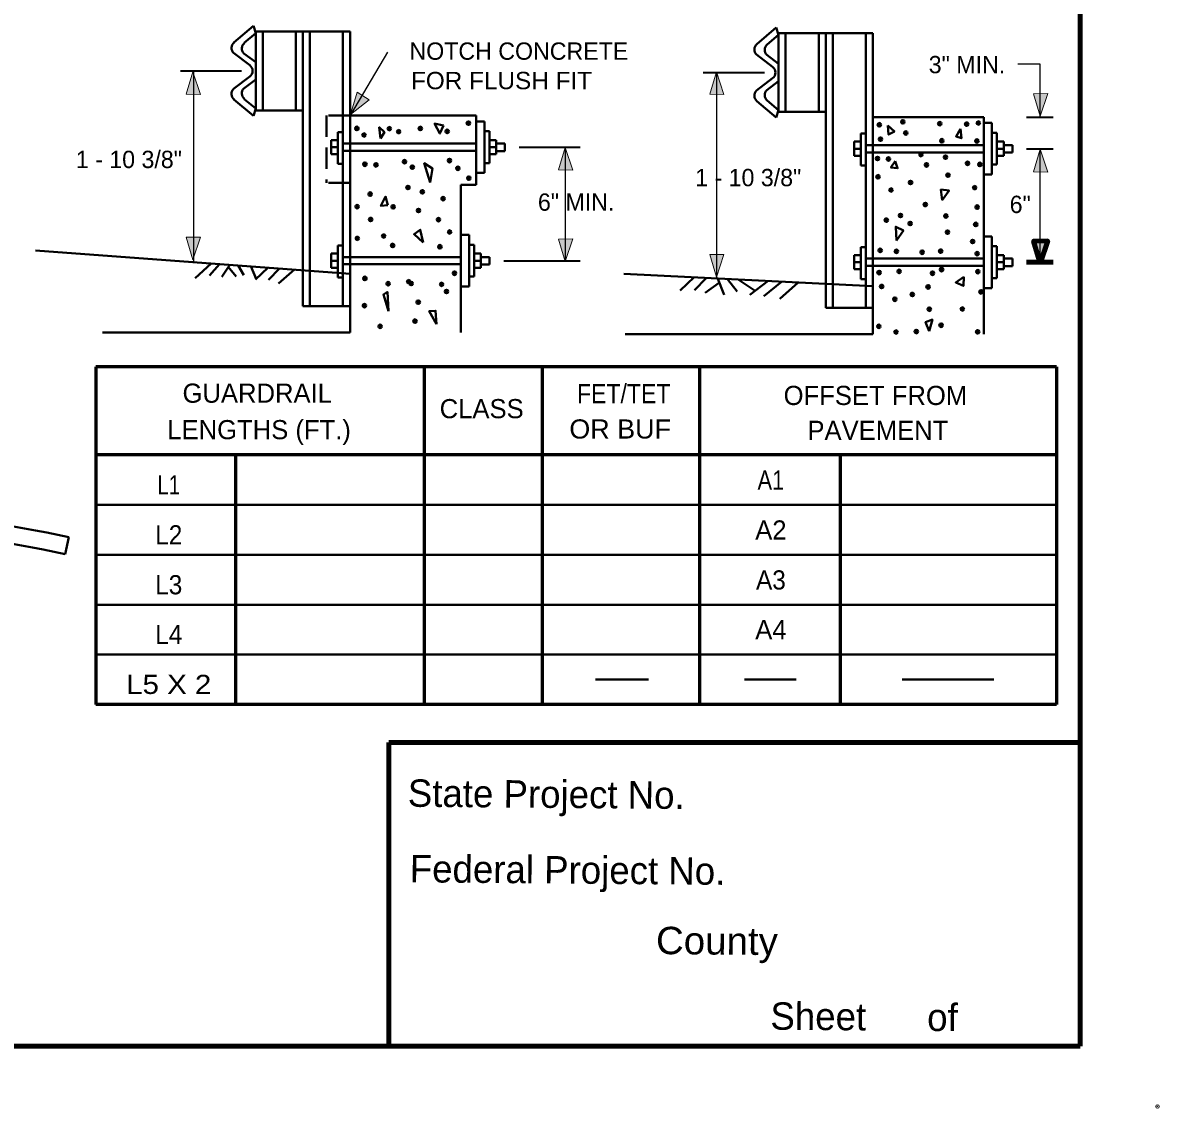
# Model space of a CAD drawing. Extents: x -8731 to 5761, y -66522 to -56618.
# Drawn here: x 5028 to 5761, y -66522 to -65822 of the extents above; entities that cross this region are included whole.
import ezdxf
from ezdxf.enums import TextEntityAlignment as Align

# ---------------------------------------------------------------- set-up
doc = ezdxf.new("R2010")
doc.units = 0
doc.header["$LTSCALE"] = 4.6
doc.header["$PDMODE"] = 32
doc.header["$PDSIZE"] = 2.3
doc.linetypes.add('MEDIUM_DASHED', pattern=[4.5, 3, -1.5])
doc.layers.add('1', color=7, linetype='Continuous', lineweight=13)
doc.layers.add('3', color=7, linetype='Continuous', lineweight=40)

msp = doc.modelspace()

# ---------------------------------------------------------------- hatches: boundary and pattern name
at = {"layer": '1'}
for points in [[(5138.04, -65853.34), (5142.88, -65867.98), (5133.76, -65867.86)], [(5475.54, -65853.34), (5480.38, -65867.98), (5471.26, -65867.86)], [(5239.54, -65881), (5251.6, -65871.4), (5243.9, -65866.5)], [(5684.3, -65882.02), (5689.12, -65867.36), (5680.02, -65867.5)], [(5378.04, -65902.08), (5382.88, -65916.74), (5373.76, -65916.6)], [(5684.3, -65903.34), (5689.12, -65917.98), (5680.02, -65917.86)], [(5138.04, -65974.52), (5142.88, -65959.88), (5133.76, -65960)], [(5378.04, -65975.76), (5382.88, -65961.12), (5373.76, -65961.24)], [(5684.3, -65977.02), (5689.12, -65962.36), (5680.02, -65962.5)], [(5475.54, -65985.76), (5480.38, -65971.12), (5471.26, -65971.24)]]:
    msp.add_hatch(color=256, dxfattribs=at).paths.add_polyline_path(points)

# ---------------------------------------------------------------- linework, layer by layer
at = {"layer": '1', "lineweight": 100}
for p, q in [((5709.98, -65460.06), (5709.98, -66481.48)), ((5264.26, -66285.8), (5709.98, -66285.8)), ((5264.26, -66285.8), (5264.26, -66481.48)), ((5709.98, -66481.48), (5069.82, -66481.48))]:
    msp.add_line(p, q, dxfattribs=at)
msp.add_lwpolyline([(4217.74, -65463.56), (4217.74, -66481.48), (5708.5, -66481.48)], dxfattribs=at)
at = {"layer": '1'}
for points in [[(5138.04, -65853.34), (5142.88, -65867.98), (5133.76, -65867.86)], [(5475.54, -65853.34), (5480.38, -65867.98), (5471.26, -65867.86)], [(5239.54, -65881), (5251.6, -65871.4), (5243.9, -65866.5)], [(5684.3, -65882.02), (5689.12, -65867.36), (5680.02, -65867.5)], [(5378.04, -65902.08), (5382.88, -65916.74), (5373.76, -65916.6)], [(5684.3, -65903.34), (5689.12, -65917.98), (5680.02, -65917.86)], [(5138.04, -65974.52), (5142.88, -65959.88), (5133.76, -65960)], [(5378.04, -65975.76), (5382.88, -65961.12), (5373.76, -65961.24)], [(5475.54, -65985.76), (5480.38, -65971.12), (5471.26, -65971.24)]]:
    msp.add_lwpolyline(points, close=True, dxfattribs=at)
at = {"layer": '1', "lineweight": 100}
msp.add_lwpolyline([(5684.3, -65977.02), (5689.12, -65962.36), (5680.02, -65962.5)], close=True, dxfattribs=at)
at = {"layer": '1'}
msp.add_point((5759.9, -66520.44), dxfattribs=at)
at = {"layer": '3'}
for p, q in [((5164.5, -65834.44), (5177.02, -65823.72)), ((5171.14, -65834.74), (5178.48, -65828.56)), ((5178.48, -65828.56), (5177.02, -65823.72)), ((5178.48, -65878.26), (5178.48, -65827.4)), ((5208.9, -65827.4), (5178.48, -65827.4)), ((5183.04, -65878.26), (5183.04, -65827.4)), ((5204.36, -65878.26), (5204.36, -65827.4)), ((5208.9, -66004.56), (5208.9, -65827.4)), ((5239.34, -65827.4), (5208.9, -65827.4)), ((5208.9, -65867.38), (5208.9, -65827.4)), ((5213.46, -66004.56), (5213.46, -65827.4)), ((5234.78, -65892.24), (5234.78, -65827.4)), ((5239.34, -66021.46), (5239.34, -65827.4)), ((5501.62, -65835.48), (5514.12, -65824.76)), ((5508.22, -65835.78), (5515.58, -65829.6)), ((5515.58, -65829.6), (5514.12, -65824.76)), ((5515.58, -65879.28), (5515.58, -65828.42)), ((5546.02, -65828.42), (5515.58, -65828.42)), ((5520.14, -65879.28), (5520.14, -65828.42)), ((5541.46, -65879.28), (5541.46, -65828.42)), ((5546.02, -66005.58), (5546.02, -65828.42)), ((5576.46, -65828.42), (5546.02, -65828.42)), ((5546.02, -65868.4), (5546.02, -65828.42)), ((5550.58, -66005.58), (5550.58, -65828.42)), ((5571.9, -65893.26), (5571.9, -65828.42)), ((5576.46, -66022.48), (5576.46, -65828.42)), ((5174.66, -65849.16), (5164.22, -65841.22)), ((5178.48, -65847.24), (5170.84, -65841.52)), ((5511.76, -65850.18), (5501.32, -65842.24)), ((5515.58, -65848.28), (5507.94, -65842.54)), ((5174.66, -65856.5), (5164.22, -65864.44)), ((5178.48, -65858.42), (5170.84, -65864.16)), ((5511.76, -65857.52), (5501.32, -65865.48)), ((5515.58, -65859.44), (5507.94, -65865.18)), ((5164.5, -65871.2), (5177.02, -65881.8)), ((5171.14, -65870.92), (5178.48, -65877.08)), ((5501.62, -65872.24), (5514.12, -65882.82)), ((5508.22, -65871.94), (5515.58, -65878.12)), ((5177.02, -65881.8), (5178.48, -65877.08)), ((5208.9, -65878.26), (5178.48, -65878.26)), ((5320.64, -65881.5), (5239.34, -65881.5)), ((5320.64, -65926.2), (5320.64, -65881.5)), ((5514.12, -65882.82), (5515.58, -65878.12)), ((5546.02, -65879.28), (5515.58, -65879.28)), ((5320.64, -65885.32), (5325.94, -65885.32)), ((5325.94, -65885.32), (5325.94, -65918.54)), ((5647.9, -65882.52), (5576.46, -65882.52)), ((5647.9, -66022.48), (5647.9, -65882.52)), ((5647.9, -65886.36), (5653.18, -65886.36)), ((5653.18, -65886.36), (5653.18, -65919.58)), ((5231.54, -65892.24), (5234.78, -65892.24)), ((5325.94, -65891.64), (5329.18, -65891.64)), ((5568.66, -65893.26), (5571.9, -65893.26)), ((5653.18, -65892.68), (5656.42, -65892.68)), ((5231.54, -65897.38), (5227.14, -65897.38)), ((5231.54, -65901.92), (5227.14, -65901.92)), ((5231.54, -65897.96), (5231.54, -65907.08)), ((5320.64, -65899.58), (5234.78, -65899.58)), ((5329.18, -65897.38), (5333.58, -65897.38)), ((5333.58, -65901.92), (5329.18, -65901.92)), ((5339.16, -65899.58), (5333.58, -65899.58)), ((5339.16, -65899.58), (5339.16, -65904.44)), ((5568.66, -65898.4), (5564.24, -65898.4)), ((5568.66, -65902.96), (5564.24, -65902.96)), ((5568.66, -65899), (5568.66, -65908.1)), ((5647.9, -65900.6), (5571.9, -65900.6)), ((5656.42, -65898.4), (5660.84, -65898.4)), ((5660.84, -65902.96), (5656.42, -65902.96)), ((5666.42, -65900.6), (5660.84, -65900.6)), ((5666.42, -65900.6), (5666.42, -65905.46)), ((5231.54, -65906.48), (5227.14, -65906.48)), ((5320.64, -65904.28), (5234.78, -65904.28)), ((5329.18, -65906.48), (5333.58, -65906.48)), ((5339.16, -65904.44), (5333.58, -65904.44)), ((5568.66, -65907.52), (5564.24, -65907.52)), ((5647.9, -65905.32), (5571.9, -65905.32)), ((5656.42, -65907.52), (5660.84, -65907.52)), ((5666.42, -65905.46), (5660.84, -65905.46)), ((5231.54, -65912.8), (5234.78, -65912.8)), ((5325.94, -65912.22), (5329.18, -65912.22)), ((5568.66, -65913.84), (5571.9, -65913.84)), ((5653.18, -65913.24), (5656.42, -65913.24)), ((5320.64, -65918.54), (5325.94, -65918.54)), ((5647.9, -65919.58), (5653.18, -65919.58)), ((5310.78, -66021.46), (5310.78, -65926.2)), ((5310.78, -65926.2), (5320.64, -65926.2)), ((5310.78, -65958.52), (5316.08, -65958.52)), ((5316.08, -65958.52), (5316.08, -65991.76)), ((5647.9, -65959.56), (5653.18, -65959.56)), ((5653.18, -65959.56), (5653.18, -65992.78)), ((5036.46, -65968.68), (5239.34, -65983.52)), ((5231.54, -65965.44), (5234.78, -65965.44)), ((5316.08, -65964.86), (5319.32, -65964.86)), ((5568.66, -65966.48), (5571.9, -65966.48)), ((5653.18, -65965.88), (5656.42, -65965.88)), ((5231.54, -65970.6), (5227.14, -65970.6)), ((5231.54, -65975.14), (5227.14, -65975.14)), ((5231.54, -65971.18), (5231.54, -65980.28)), ((5310.78, -65972.8), (5234.78, -65972.8)), ((5319.32, -65970.6), (5323.74, -65970.6)), ((5323.74, -65975.14), (5319.32, -65975.14)), ((5329.32, -65972.8), (5323.74, -65972.8)), ((5329.32, -65972.8), (5329.32, -65977.64)), ((5568.66, -65971.62), (5564.24, -65971.62)), ((5568.66, -65976.18), (5564.24, -65976.18)), ((5568.66, -65972.2), (5568.66, -65981.32)), ((5647.9, -65973.82), (5571.9, -65973.82)), ((5656.42, -65971.62), (5660.84, -65971.62)), ((5660.84, -65976.18), (5656.42, -65976.18)), ((5666.42, -65973.82), (5660.84, -65973.82)), ((5666.42, -65973.82), (5666.42, -65978.68)), ((5139.52, -65986.32), (5149.82, -65976.92)), ((5148.78, -65984.7), (5155.1, -65977.36)), ((5156.58, -65985.58), (5161.72, -65977.8)), ((5160.84, -65979.12), (5165.98, -65985.28)), ((5167.16, -65978.24), (5170.84, -65984.56)), ((5175.38, -65978.68), (5178.78, -65986.76)), ((5178.34, -65987.2), (5186.42, -65979.7)), ((5186.7, -65987.5), (5193.78, -65980.14)), ((5193.18, -65989.84), (5203.46, -65980.88)), ((5231.54, -65979.7), (5227.14, -65979.7)), ((5310.78, -65977.36), (5234.78, -65977.36)), ((5319.32, -65979.7), (5323.74, -65979.7)), ((5329.32, -65977.64), (5323.74, -65977.64)), ((5415.76, -65983.68), (5576.46, -65991.6)), ((5568.66, -65980.72), (5564.24, -65980.72)), ((5647.9, -65978.38), (5571.9, -65978.38)), ((5656.42, -65980.72), (5660.84, -65980.72)), ((5666.42, -65978.68), (5660.84, -65978.68)), ((5231.54, -65986.02), (5234.78, -65986.02)), ((5316.08, -65985.44), (5319.32, -65985.44)), ((5452.08, -65994.4), (5461.18, -65985.88)), ((5461.34, -65994.12), (5468.84, -65986.32)), ((5468.38, -65995.88), (5477.5, -65989.12)), ((5476.48, -65986.76), (5480.6, -65997.2)), ((5482.66, -65987.04), (5488.98, -65995)), ((5489.56, -65987.36), (5500.44, -65994.56)), ((5497.06, -65997.2), (5508.82, -65988.24)), ((5506.18, -65998.08), (5517.5, -65988.68)), ((5516.46, -65999.84), (5528.22, -65989.26)), ((5568.66, -65987.04), (5571.9, -65987.04)), ((5653.18, -65986.46), (5656.42, -65986.46)), ((5310.78, -65991.76), (5316.08, -65991.76)), ((5647.9, -65992.78), (5653.18, -65992.78)), ((5208.9, -66004.56), (5239.34, -66004.56)), ((5546.02, -66005.58), (5576.46, -66005.58)), ((5239.34, -66021.46), (5079.68, -66021.46)), ((5576.46, -66022.48), (5416.78, -66022.48)), ((5165.4, -66132.6), (5075.42, -66132.6)), ((5287.12, -66132.6), (5165.4, -66132.6)), ((5363.14, -66132.6), (5287.12, -66132.6)), ((5464.72, -66132.6), (5363.14, -66132.6)), ((5055.58, -66164.36), (5057.92, -66153.48)), ((5397.68, -66245.2), (5431.78, -66245.2)), ((5493.54, -66245.2), (5526.9, -66245.2)), ((5595.26, -66245.2), (5654.36, -66245.2))]:
    msp.add_line(p, q, dxfattribs=at)
at = {"layer": '3', "lineweight": 25}
for p, q in [((5239.94, -65881.2), (5263.6, -65840.62)), ((5684.26, -65848.42), (5669.8, -65848.42)), ((5684.26, -65882.52), (5684.26, -65848.42)), ((5138.64, -65976.18), (5138.64, -65852.84)), ((5475.74, -65986.6), (5475.74, -65853.86)), ((5378.26, -65975.14), (5378.26, -65901.92)), ((5684.26, -65976.18), (5684.26, -65902.96))]:
    msp.add_line(p, q, dxfattribs=at)
at = {"layer": '3', "lineweight": 35}
for p, q in [((5129.96, -65852.84), (5169.36, -65852.84)), ((5467.06, -65853.86), (5506.46, -65853.86)), ((5675.54, -65882.52), (5692.74, -65882.52)), ((5348.28, -65901.92), (5387.68, -65901.92)), ((5675.54, -65902.96), (5692.74, -65902.96)), ((5338.42, -65975.14), (5387.68, -65975.14))]:
    msp.add_line(p, q, dxfattribs=at)
at = {"layer": '3', "linetype": 'MEDIUM_DASHED'}
for p, q in [((5239.34, -65881.5), (5224.06, -65881.5)), ((5224.06, -65881.5), (5224.06, -65924.86)), ((5239.34, -65924.86), (5224.06, -65924.86))]:
    msp.add_line(p, q, dxfattribs=at)
at = {"layer": '3', "lineweight": 100}
msp.add_line((5675.54, -65976.18), (5692.74, -65976.18), dxfattribs=at)
at = {"layer": '3', "lineweight": 60}
for p, q in [((5694.8, -66043.66), (5075.42, -66043.66)), ((5075.42, -66043.66), (5075.42, -66261.24)), ((5287.12, -66043.66), (5287.12, -66261.24)), ((5363.14, -66043.66), (5363.14, -66261.24)), ((5694.8, -66043.66), (5694.8, -66261.24)), ((5287.12, -66100.4), (5075.42, -66100.4)), ((5165.4, -66100.4), (5165.4, -66261.24)), ((5363.14, -66100.4), (5287.12, -66100.4)), ((5555.28, -66100.4), (5555.28, -66261.24)), ((5694.8, -66261.24), (5075.42, -66261.24))]:
    msp.add_line(p, q, dxfattribs=at)
at = {"layer": '3'}
for points in [[(5299.62, -65887.96), (5293.88, -65886.8), (5297.26, -65893.26)], [(5586.14, -65887.96), (5586.58, -65893.84), (5590.26, -65891.94)], [(5258.9, -65896.48), (5261.54, -65892.38), (5258.16, -65889.14)], [(5632.9, -65890.16), (5630.1, -65895.02), (5633.5, -65896.2)], [(5290.94, -65924.72), (5292.56, -65915.76), (5287.12, -65912.36)], [(5590.7, -65911.04), (5588.06, -65915.16), (5592.32, -65915.6)], [(5621, -65936.18), (5625.54, -65930), (5620.26, -65929.28)], [(5263.74, -65939.42), (5262.28, -65933.84), (5259.18, -65939.86)], [(5591.74, -65962.2), (5596.14, -65955.74), (5591.14, -65953.24)], [(5286.54, -65963.52), (5284.62, -65955.16), (5280.66, -65958.08)], [(5635.1, -65985.58), (5629.82, -65989.12), (5634.82, -65991.46)], [(5264.18, -66007.78), (5263.46, -65995.28), (5260.82, -65997.04)], [(5295.06, -66016.16), (5294.48, -66007.48), (5290.36, -66007.64)], [(5612.76, -66020.56), (5614.82, -66013.08), (5610.42, -66014.68)]]:
    msp.add_lwpolyline(points, close=True, dxfattribs=at)
for points in [[(5231.54, -65892.24), (5231.54, -65902.52), (5231.54, -65912.8)], [(5234.78, -66004.56), (5234.78, -65965.44), (5234.78, -65892.24)], [(5329.18, -65891.64), (5329.18, -65901.92), (5329.18, -65912.22)], [(5568.66, -65893.26), (5568.66, -65903.56), (5568.66, -65913.84)], [(5571.9, -66005.58), (5571.9, -65966.48), (5571.9, -65893.26)], [(5656.42, -65892.68), (5656.42, -65902.96), (5656.42, -65913.24)], [(5227.14, -65897.38), (5227.14, -65901.92), (5227.14, -65906.48)], [(5333.58, -65897.38), (5333.58, -65901.92), (5333.58, -65906.48)], [(5564.24, -65898.4), (5564.24, -65902.96), (5564.24, -65907.52)], [(5660.84, -65898.4), (5660.84, -65902.96), (5660.84, -65907.52)], [(5231.54, -65965.44), (5231.54, -65975.72), (5231.54, -65986.02)], [(5319.32, -65964.86), (5319.32, -65975.14), (5319.32, -65985.44)], [(5568.66, -65966.48), (5568.66, -65976.76), (5568.66, -65987.04)], [(5656.42, -65965.88), (5656.42, -65976.18), (5656.42, -65986.46)], [(5227.14, -65970.6), (5227.14, -65975.14), (5227.14, -65979.7)], [(5323.74, -65970.6), (5323.74, -65975.14), (5323.74, -65979.7)], [(5564.24, -65971.62), (5564.24, -65976.18), (5564.24, -65980.72)], [(5660.84, -65971.62), (5660.84, -65976.18), (5660.84, -65980.72)], [(5694.8, -66132.6), (5555.28, -66132.6), (5464.72, -66132.6)], [(5694.8, -66164.8), (5165.4, -66164.8), (5075.42, -66164.8)], [(5694.8, -66197), (5165.4, -66197), (5075.42, -66197)], [(5694.8, -66229.04), (5165.4, -66229.04), (5075.42, -66229.04)]]:
    msp.add_lwpolyline(points, dxfattribs=at)
at = {"layer": '3', "lineweight": 60}
for points in [[(5464.72, -66043.66), (5464.72, -66229.04), (5464.72, -66261.24)], [(5694.8, -66100.4), (5464.72, -66100.4), (5363.14, -66100.4)]]:
    msp.add_lwpolyline(points, dxfattribs=at)
at = {"layer": '3'}
for centre, radius, start, end in [((5167.52, -65838.01), 4.59, 130.56553, 223.86558), ((5174.16, -65838.33), 4.59, 130.20987, 223.89119), ((5504.63, -65839.04), 4.59, 130.56553, 223.86558), ((5511.27, -65839.35), 4.59, 130.20987, 223.89119), ((5171.89, -65852.83), 4.59, 307.28432, 52.71567), ((5508.99, -65853.86), 4.59, 307.28432, 52.71567), ((5167.48, -65867.69), 4.59, 136.13442, 229.89909), ((5174.16, -65867.33), 4.59, 136.10881, 229.79013), ((5504.59, -65868.71), 4.59, 136.13442, 229.89909), ((5511.27, -65868.36), 4.59, 136.10881, 229.79013), ((4858.38, -67076.31), 944.2, 77.79852, 91.86602), ((4858.38, -67076.31), 933.04, 77.79852, 91.86602)]:
    msp.add_arc(centre, radius, start, end, dxfattribs=at)
for p in [(5243.74, -65889.88), (5264.62, -65890.02), (5284.62, -65889.88), (5315.64, -65886.5), (5580.56, -65887.52), (5595.7, -65885.6), (5619.52, -65886.8), (5636.86, -65887.08), (5644.38, -65886.36), (5248.3, -65894.14), (5270.66, -65891.94), (5301.98, -65891.8), (5581.3, -65896.78), (5597.62, -65892.82), (5620.84, -65897.82), (5643.48, -65897.96), (5274.48, -65911.34), (5303.44, -65910.6), (5579.38, -65909.28), (5586.44, -65909.58), (5607.46, -65906.78), (5623.2, -65908.4), (5248.9, -65912.96), (5256.1, -65913.4), (5279.48, -65914.88), (5308.88, -65915.6), (5611, -65913.4), (5637.46, -65912.36), (5645.4, -65913.1), (5315.94, -65921.92), (5579.68, -65921.04), (5600.7, -65924.72), (5624.82, -65920.02), (5252.28, -65932.22), (5276.68, -65927.96), (5285.94, -65930.76), (5588.06, -65929.56), (5642.02, -65928.1), (5243.9, -65940.3), (5267.14, -65940.44), (5299.32, -65935.16), (5610.26, -65938.98), (5643.64, -65940.6), (5252.58, -65948.54), (5283.46, -65942.8), (5594.24, -65946.04), (5623.5, -65946.32), (5296.38, -65948.68), (5585.12, -65948.98), (5600.42, -65951.18), (5642.74, -65951.76), (5244.06, -65960.74), (5260.96, -65959.28), (5303.58, -65956.62), (5624.52, -65956.76), (5640.7, -65962.8), (5266.84, -65965.3), (5297.26, -65966.18), (5581.14, -65968.52), (5591.58, -65969.12), (5608.2, -65969.7), (5620.1, -65968.96), (5643.64, -65970.6), (5306.68, -65983.24), (5580.42, -65982.8), (5593.36, -65982.06), (5614.82, -65983.24), (5620.7, -65980.88), (5644.08, -65982.2), (5248.9, -65986.6), (5263.9, -65990), (5277.12, -65988.68), (5278.74, -65989.84), (5298.44, -65990.44), (5582.04, -65991.76), (5612.02, -65992.04), (5301.54, -65995), (5601.88, -65996.9), (5646.14, -65995.28), (5248.6, -66004.12), (5283.3, -66001.9), (5590.56, -66000), (5612.76, -66006.46), (5634.08, -66006.32), (5281.24, -66014.1), (5258.74, -66017.48), (5580.26, -66017.48), (5591.3, -66021.16), (5604.38, -66020.86), (5620.4, -66016.76), (5643.94, -66021.02)]:
    msp.add_point(p, dxfattribs=at)

# ---------------------------------------------------------------- texts
at = {"layer": '1'}
for s, p in [('State Project No.', (5276.52, -66327.18)), ('Federal Project No.', (5277.78, -66375.92)), ('Sheet      of', (5510.28, -66470.92))]:
    msp.add_text(s, height=17.66, rotation=359.537, dxfattribs=at).set_placement(p)
at = {"layer": '1', "width": 1.05}
msp.add_text('County', height=17.66, rotation=359.537, dxfattribs=at).set_placement((5436.52, -66422.18))
at = {"layer": '3'}
for s, height, p in [('NOTCH CONCRETE', 11.17, (5348.18, -65845.62)), ('3" MIN.', 11.17, (5637.07, -65854.3)), ('1 - 10 3/8"', 11.17, (5096.74, -65915.44)), ('1 - 10 3/8"', 11.17, (5496.04, -65927.14)), ('6" MIN.', 11.17, (5385.09, -65942.96)), ('6"', 11.17, (5671.42, -65944.42)), ('GUARDRAIL', 12.35, (5179.49, -66066.74)), ('OFFSET FROM', 12.35, (5578.03, -66068.2)), ('CLASS', 12.35, (5324.19, -66076.72)), ('LENGTHS (FT.)', 12.35, (5180.69, -66090.26)), ('PAVEMENT', 12.35, (5579.63, -66090.7)), ('A2', 12.35, (5510.66, -66154.94)), ('A4', 12.35, (5510.66, -66219.2))]:
    msp.add_text(s, height=height, dxfattribs=at).set_placement(p, align=Align.CENTER)
for s, height, width, p in [('FOR FLUSH FIT', 11.17, 1.05, (5336.98, -65864.6)), ('FET/TET', 12.35, 0.9, (5415.75, -66067.04)), ('OR BUF', 12.35, 1.05, (5413.47, -66089.82)), ('L1', 12.35, 0.8, (5122.41, -66125.84)), ('A1', 12.35, 0.85, (5510.64, -66122.76)), ('L2', 12.35, 0.95, (5122.45, -66158.04)), ('A3', 12.35, 0.95, (5510.67, -66187.14)), ('L3', 12.35, 0.95, (5122.44, -66190.24)), ('L4', 12.35, 0.95, (5122.45, -66222.28)), ('L5 X 2', 12.35, 1.15, (5122.44, -66254.48))]:
    msp.add_text(s, height=height, dxfattribs=dict(at, width=width)).set_placement(p, align=Align.CENTER)

doc.saveas('drawing.dxf')
